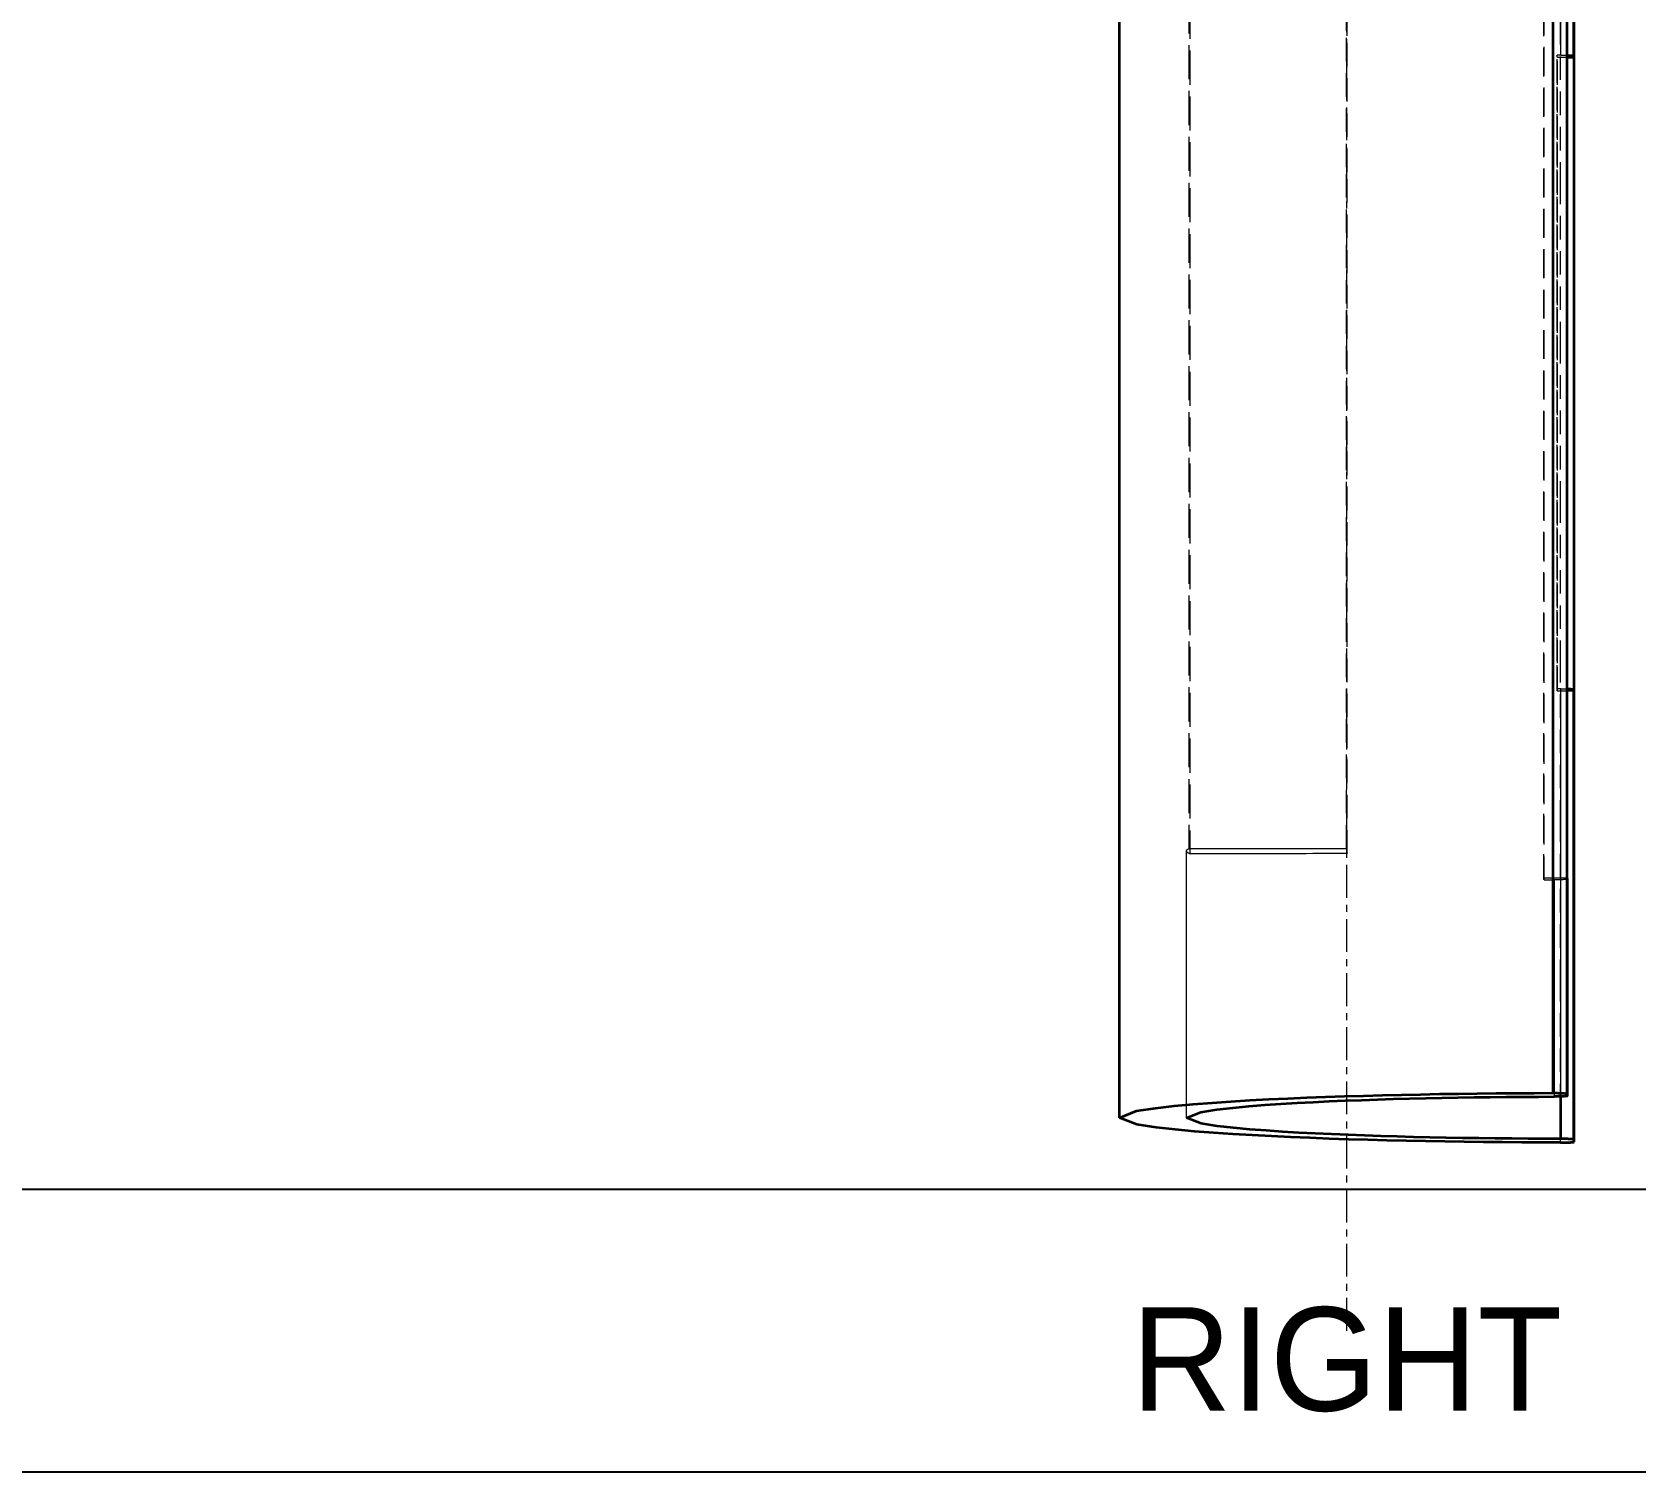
# Model space of a CAD drawing. Header units: millimetres. Extents: x 10 to 410, y 10 to 287.
# Drawn here: x 181.07 to 215.14, y 187 to 217.6 of the extents above; entities that cross this region are included whole.
import ezdxf
from ezdxf.enums import TextEntityAlignment as Align

# ---------------------------------------------------------------- set-up
doc = ezdxf.new("R2010")
doc.units = ezdxf.units.MM
doc.linetypes.add('CENTER', pattern=[1.15, 0.7, -0.15, 0.15, -0.15])
doc.linetypes.add('DASHED', pattern=[0.75, 0.5, -0.25])
for name, color, linetype, lineweight in [('CENTER', 4, 'CENTER', 13), ('HIDDEN', 8, 'DASHED', 18), ('TITLE_BLOCK', 7, 'CONTINUOUS', 25), ('VISIBLE', 7, 'CONTINUOUS', 35)]:
    doc.layers.add(name, color=color, linetype=linetype, lineweight=lineweight)

msp = doc.modelspace()

# ---------------------------------------------------------------- linework, layer by layer
at = {"layer": 'CENTER'}
msp.add_line((209, 190), (209, 273), dxfattribs=at)
at = {"layer": 'HIDDEN'}
for points in [[(213.538, 194), (213.538, 197.389), (213.538, 200.778), (213.538, 204.167), (213.538, 207.556), (213.538, 210.945), (213.538, 214.334), (213.538, 217.723), (213.538, 221.112), (213.538, 224.501), (213.538, 227.889), (213.538, 231.278), (213.538, 234.667), (213.538, 238.056), (213.538, 241.445), (213.538, 244.834), (213.538, 248.223), (213.538, 251.612), (213.538, 255.001), (213.538, 258.39), (213.538, 261.779), (213.538, 265.168), (213.538, 268.557), (213.538, 271.946)], [(208.99, 200.247), (208.99, 203.143), (208.99, 206.039), (208.99, 208.935), (208.99, 211.831), (208.99, 214.727), (208.99, 217.623), (208.99, 220.519), (208.99, 223.415), (208.99, 226.311), (208.99, 229.207), (208.99, 232.103), (208.99, 234.999), (208.99, 237.895), (208.99, 240.791), (208.99, 243.687), (208.99, 246.583), (208.99, 249.479), (208.99, 252.375), (208.99, 255.271), (208.99, 258.167), (208.99, 261.063), (208.99, 263.959), (208.99, 266.855)], [(209.006, 200.141), (209.006, 203.037), (209.006, 205.933), (209.006, 208.829), (209.006, 211.725), (209.006, 214.621), (209.006, 217.517), (209.006, 220.413), (209.006, 223.309), (209.006, 226.205), (209.006, 229.101), (209.006, 231.997), (209.006, 234.893), (209.006, 237.789), (209.006, 240.685), (209.006, 243.581), (209.006, 246.477), (209.006, 249.373), (209.006, 252.269), (209.006, 255.165), (209.006, 258.061), (209.006, 260.957), (209.006, 263.853), (209.006, 266.749)], [(205.652, 200.251), (205.652, 201.226), (205.652, 202.2), (205.652, 203.175), (205.652, 204.15), (205.652, 205.125), (205.652, 206.1), (205.652, 207.075), (205.652, 208.05), (205.652, 209.024), (205.652, 209.999), (205.652, 210.974), (205.652, 211.949), (205.652, 212.924), (205.652, 213.899), (205.652, 214.873), (205.652, 215.848), (205.652, 216.823), (205.652, 217.798), (205.652, 218.773), (205.652, 219.748), (205.652, 220.722), (205.652, 221.697), (205.652, 222.672)], [(205.669, 200.134), (205.669, 201.109), (205.669, 202.084), (205.669, 203.058), (205.669, 204.033), (205.669, 205.008), (205.669, 205.983), (205.669, 206.958), (205.669, 207.933), (205.669, 208.908), (205.669, 209.882), (205.669, 210.857), (205.669, 211.832), (205.669, 212.807), (205.669, 213.782), (205.669, 214.757), (205.669, 215.731), (205.669, 216.706), (205.669, 217.681), (205.669, 218.656), (205.669, 219.631), (205.669, 220.606), (205.669, 221.58), (205.669, 222.555)], [(213.182, 199.629), (213.182, 200.486), (213.182, 201.342), (213.182, 202.199), (213.182, 203.055), (213.182, 203.912), (213.182, 204.768), (213.182, 205.625), (213.182, 206.482), (213.182, 207.338), (213.182, 208.195), (213.182, 209.051), (213.182, 209.908), (213.182, 210.765), (213.182, 211.621), (213.182, 212.478), (213.182, 213.334), (213.182, 214.191), (213.182, 215.048), (213.182, 215.904), (213.182, 216.761), (213.182, 217.617), (213.182, 218.474), (213.182, 219.33)], [(213.189, 199.581), (213.189, 200.441), (213.189, 201.302), (213.189, 202.162), (213.189, 203.022), (213.189, 203.882), (213.189, 204.742), (213.189, 205.602), (213.189, 206.463), (213.189, 207.323), (213.189, 208.183), (213.189, 209.043), (213.189, 209.903), (213.189, 210.763), (213.189, 211.624), (213.189, 212.484), (213.189, 213.344), (213.189, 214.204), (213.189, 215.064), (213.189, 215.924), (213.189, 216.784), (213.189, 217.645), (213.189, 218.505), (213.189, 219.365)], [(213.545, 217.108), (213.545, 217.166), (213.545, 217.224), (213.545, 217.283), (213.545, 217.341), (213.545, 217.4), (213.545, 217.458), (213.545, 217.517), (213.545, 217.575), (213.545, 217.633), (213.545, 217.692), (213.545, 217.75), (213.545, 217.809), (213.545, 217.867), (213.545, 217.926), (213.545, 217.984), (213.545, 218.042), (213.545, 218.101), (213.545, 218.159), (213.545, 218.218), (213.545, 218.276), (213.545, 218.334), (213.545, 218.393), (213.545, 218.451)], [(213.464, 203.644), (213.464, 204.23), (213.464, 204.815), (213.464, 205.4), (213.464, 205.986), (213.464, 206.571), (213.464, 207.157), (213.464, 207.742), (213.464, 208.327), (213.464, 208.913), (213.464, 209.498), (213.464, 210.083), (213.464, 210.669), (213.464, 211.254), (213.464, 211.839), (213.464, 212.425), (213.464, 213.01), (213.464, 213.596), (213.464, 214.181), (213.464, 214.766), (213.464, 215.352), (213.464, 215.937), (213.464, 216.522), (213.464, 217.108)], [(213.545, 217.108), (213.541, 217.108), (213.538, 217.108), (213.534, 217.108), (213.531, 217.108), (213.527, 217.108), (213.524, 217.108), (213.52, 217.108), (213.517, 217.108), (213.513, 217.108), (213.51, 217.108), (213.506, 217.108), (213.503, 217.108), (213.499, 217.108), (213.496, 217.108), (213.492, 217.108), (213.489, 217.108), (213.485, 217.108), (213.482, 217.108), (213.478, 217.108), (213.475, 217.108), (213.471, 217.108), (213.468, 217.108), (213.464, 217.108)], [(213.471, 217.064), (213.47, 217.066), (213.47, 217.068), (213.47, 217.07), (213.469, 217.072), (213.469, 217.074), (213.469, 217.076), (213.469, 217.078), (213.468, 217.079), (213.468, 217.081), (213.468, 217.083), (213.467, 217.085), (213.467, 217.087), (213.467, 217.089), (213.467, 217.091), (213.466, 217.093), (213.466, 217.095), (213.466, 217.096), (213.466, 217.098), (213.465, 217.1), (213.465, 217.102), (213.465, 217.104), (213.464, 217.106), (213.464, 217.108)], [(213.471, 203.601), (213.471, 204.186), (213.471, 204.772), (213.471, 205.357), (213.471, 205.942), (213.471, 206.528), (213.471, 207.113), (213.471, 207.699), (213.471, 208.284), (213.471, 208.869), (213.471, 209.455), (213.471, 210.04), (213.471, 210.625), (213.471, 211.211), (213.471, 211.796), (213.471, 212.381), (213.471, 212.967), (213.471, 213.552), (213.471, 214.138), (213.471, 214.723), (213.471, 215.308), (213.471, 215.894), (213.471, 216.479), (213.471, 217.064)], [(213.471, 217.064), (213.48, 217.064), (213.489, 217.064), (213.498, 217.064), (213.507, 217.064), (213.516, 217.064), (213.525, 217.064), (213.534, 217.064), (213.543, 217.064), (213.552, 217.064), (213.561, 217.064), (213.57, 217.064), (213.579, 217.064), (213.588, 217.064), (213.597, 217.064), (213.606, 217.064), (213.615, 217.064), (213.624, 217.064), (213.633, 217.064), (213.642, 217.064), (213.652, 217.064), (213.661, 217.064), (213.67, 217.064), (213.679, 217.064)], [(213.545, 217.108), (213.55, 217.108), (213.556, 217.108), (213.562, 217.108), (213.568, 217.107), (213.574, 217.107), (213.58, 217.107), (213.585, 217.107), (213.591, 217.107), (213.597, 217.107), (213.603, 217.107), (213.609, 217.107), (213.615, 217.107), (213.62, 217.107), (213.626, 217.107), (213.632, 217.107), (213.638, 217.107), (213.644, 217.106), (213.65, 217.106), (213.655, 217.106), (213.661, 217.106), (213.667, 217.106), (213.673, 217.106), (213.679, 217.106)], [(213.545, 203.644), (213.541, 203.644), (213.538, 203.644), (213.534, 203.644), (213.531, 203.644), (213.527, 203.644), (213.524, 203.644), (213.52, 203.644), (213.517, 203.644), (213.513, 203.644), (213.51, 203.644), (213.506, 203.644), (213.503, 203.644), (213.499, 203.644), (213.496, 203.644), (213.492, 203.644), (213.489, 203.644), (213.485, 203.644), (213.482, 203.644), (213.478, 203.644), (213.475, 203.644), (213.471, 203.644), (213.468, 203.644), (213.464, 203.644)], [(213.471, 203.601), (213.47, 203.603), (213.47, 203.605), (213.47, 203.607), (213.469, 203.609), (213.469, 203.61), (213.469, 203.612), (213.469, 203.614), (213.468, 203.616), (213.468, 203.618), (213.468, 203.62), (213.467, 203.622), (213.467, 203.624), (213.467, 203.625), (213.467, 203.627), (213.466, 203.629), (213.466, 203.631), (213.466, 203.633), (213.466, 203.635), (213.465, 203.637), (213.465, 203.639), (213.465, 203.641), (213.464, 203.642), (213.464, 203.644)], [(213.471, 203.601), (213.486, 203.601), (213.501, 203.601), (213.517, 203.601), (213.532, 203.601), (213.548, 203.601), (213.563, 203.601), (213.579, 203.601), (213.594, 203.601), (213.609, 203.601), (213.625, 203.601), (213.64, 203.601), (213.656, 203.601), (213.671, 203.601), (213.687, 203.601), (213.702, 203.601), (213.717, 203.601), (213.733, 203.601), (213.748, 203.601), (213.764, 203.601), (213.779, 203.601), (213.795, 203.601), (213.81, 203.601), (213.825, 203.601)], [(213.545, 203.644), (213.55, 203.644), (213.556, 203.644), (213.562, 203.644), (213.568, 203.644), (213.574, 203.644), (213.58, 203.644), (213.585, 203.644), (213.591, 203.644), (213.597, 203.644), (213.603, 203.644), (213.609, 203.644), (213.615, 203.644), (213.62, 203.644), (213.626, 203.643), (213.632, 203.643), (213.638, 203.643), (213.644, 203.643), (213.65, 203.643), (213.655, 203.643), (213.661, 203.643), (213.667, 203.642), (213.673, 203.642), (213.679, 203.642)], [(213.545, 194.978), (213.545, 195.355), (213.545, 195.732), (213.545, 196.109), (213.545, 196.485), (213.545, 196.862), (213.545, 197.239), (213.545, 197.616), (213.545, 197.992), (213.545, 198.369), (213.545, 198.746), (213.545, 199.123), (213.545, 199.5), (213.545, 199.876), (213.545, 200.253), (213.545, 200.63), (213.545, 201.007), (213.545, 201.384), (213.545, 201.76), (213.545, 202.137), (213.545, 202.514), (213.545, 202.891), (213.545, 203.267), (213.545, 203.644)], [(205.591, 200.196), (205.591, 200.2), (205.592, 200.203), (205.593, 200.207), (205.595, 200.21), (205.597, 200.213), (205.599, 200.216), (205.602, 200.219), (205.604, 200.222), (205.607, 200.224), (205.61, 200.227), (205.613, 200.229), (205.616, 200.231), (205.619, 200.233), (205.622, 200.235), (205.625, 200.237), (205.629, 200.239), (205.632, 200.241), (205.635, 200.243), (205.639, 200.244), (205.642, 200.246), (205.645, 200.248), (205.649, 200.249), (205.652, 200.251)], [(205.669, 200.134), (205.665, 200.136), (205.661, 200.137), (205.657, 200.139), (205.653, 200.141), (205.648, 200.143), (205.644, 200.145), (205.64, 200.147), (205.636, 200.149), (205.632, 200.151), (205.628, 200.153), (205.624, 200.156), (205.62, 200.158), (205.617, 200.16), (205.613, 200.163), (205.609, 200.166), (205.606, 200.169), (205.603, 200.172), (205.6, 200.175), (205.597, 200.179), (205.595, 200.183), (205.593, 200.187), (205.591, 200.191), (205.591, 200.196)], [(205.591, 194.527), (205.591, 194.774), (205.591, 195.02), (205.591, 195.267), (205.591, 195.513), (205.591, 195.76), (205.591, 196.006), (205.591, 196.253), (205.591, 196.499), (205.591, 196.745), (205.591, 196.992), (205.591, 197.238), (205.591, 197.485), (205.591, 197.731), (205.591, 197.978), (205.591, 198.224), (205.591, 198.471), (205.591, 198.717), (205.591, 198.964), (205.591, 199.21), (205.591, 199.457), (205.591, 199.703), (205.591, 199.95), (205.591, 200.196)], [(205.652, 200.251), (205.797, 200.251), (205.942, 200.25), (206.087, 200.25), (206.232, 200.25), (206.378, 200.25), (206.523, 200.25), (206.668, 200.25), (206.813, 200.249), (206.958, 200.249), (207.103, 200.249), (207.248, 200.249), (207.393, 200.249), (207.539, 200.248), (207.684, 200.248), (207.829, 200.248), (207.974, 200.248), (208.119, 200.248), (208.264, 200.248), (208.409, 200.247), (208.554, 200.247), (208.7, 200.247), (208.845, 200.247), (208.99, 200.247)], [(209.006, 200.141), (208.86, 200.141), (208.715, 200.141), (208.57, 200.14), (208.425, 200.14), (208.28, 200.14), (208.135, 200.139), (207.99, 200.139), (207.845, 200.139), (207.7, 200.138), (207.555, 200.138), (207.41, 200.138), (207.265, 200.137), (207.12, 200.137), (206.975, 200.137), (206.83, 200.136), (206.685, 200.136), (206.54, 200.136), (206.395, 200.136), (206.25, 200.135), (206.104, 200.135), (205.959, 200.135), (205.814, 200.134), (205.669, 200.134)], [(208.99, 200.247), (208.991, 200.242), (208.991, 200.237), (208.992, 200.233), (208.993, 200.228), (208.993, 200.224), (208.994, 200.219), (208.995, 200.215), (208.995, 200.21), (208.996, 200.205), (208.997, 200.201), (208.997, 200.196), (208.998, 200.192), (208.999, 200.187), (208.999, 200.182), (209, 200.178), (209.001, 200.173), (209.001, 200.169), (209.002, 200.164), (209.003, 200.159), (209.003, 200.155), (209.004, 200.15), (209.005, 200.146), (209.006, 200.141)], [(213.182, 199.629), (213.204, 199.629), (213.225, 199.629), (213.247, 199.629), (213.268, 199.629), (213.29, 199.629), (213.312, 199.629), (213.333, 199.629), (213.355, 199.629), (213.376, 199.629), (213.398, 199.629), (213.42, 199.629), (213.441, 199.629), (213.463, 199.629), (213.484, 199.629), (213.506, 199.629), (213.528, 199.629), (213.549, 199.629), (213.571, 199.629), (213.592, 199.629), (213.614, 199.629), (213.635, 199.629), (213.657, 199.629), (213.679, 199.629)], [(213.189, 199.581), (213.189, 199.583), (213.188, 199.585), (213.188, 199.587), (213.188, 199.59), (213.187, 199.592), (213.187, 199.594), (213.187, 199.596), (213.187, 199.598), (213.186, 199.6), (213.186, 199.602), (213.186, 199.604), (213.185, 199.606), (213.185, 199.608), (213.185, 199.61), (213.184, 199.612), (213.184, 199.614), (213.184, 199.617), (213.183, 199.619), (213.183, 199.621), (213.183, 199.623), (213.183, 199.625), (213.182, 199.627), (213.182, 199.629)], [(213.189, 199.581), (213.199, 199.581), (213.208, 199.581), (213.218, 199.581), (213.228, 199.581), (213.237, 199.581), (213.247, 199.581), (213.257, 199.582), (213.266, 199.582), (213.276, 199.582), (213.286, 199.582), (213.295, 199.582), (213.305, 199.582), (213.315, 199.582), (213.324, 199.582), (213.334, 199.582), (213.344, 199.582), (213.353, 199.582), (213.363, 199.582), (213.373, 199.582), (213.382, 199.582), (213.392, 199.582), (213.402, 199.582), (213.411, 199.582)], [(213.683, 199.597), (213.673, 199.593), (213.661, 199.591), (213.649, 199.59), (213.637, 199.589), (213.625, 199.588), (213.613, 199.587), (213.602, 199.587), (213.59, 199.586), (213.578, 199.585), (213.566, 199.585), (213.554, 199.584), (213.542, 199.584), (213.53, 199.584), (213.518, 199.583), (213.506, 199.583), (213.495, 199.583), (213.483, 199.583), (213.471, 199.582), (213.459, 199.582), (213.447, 199.582), (213.435, 199.582), (213.423, 199.582), (213.411, 199.582)], [(213.411, 194.976), (213.411, 195.176), (213.411, 195.377), (213.411, 195.577), (213.411, 195.777), (213.411, 195.977), (213.411, 196.178), (213.411, 196.378), (213.411, 196.578), (213.411, 196.778), (213.411, 196.979), (213.411, 197.179), (213.411, 197.379), (213.411, 197.579), (213.411, 197.78), (213.411, 197.98), (213.411, 198.18), (213.411, 198.38), (213.411, 198.581), (213.411, 198.781), (213.411, 198.981), (213.411, 199.181), (213.411, 199.382), (213.411, 199.582)]]:
    msp.add_lwpolyline(points, dxfattribs=at)
at = {"layer": 'TITLE_BLOCK'}
msp.add_lwpolyline([(147, 187), (271, 187), (271, 193), (147, 193)], close=True, dxfattribs=at)
at = {"layer": 'VISIBLE'}
for points in [[(213.382, 195.054), (213.382, 198.443), (213.382, 201.832), (213.382, 205.221), (213.382, 208.61), (213.382, 211.999), (213.382, 215.388), (213.382, 218.777), (213.382, 222.166), (213.382, 225.555), (213.382, 228.944), (213.382, 232.333), (213.382, 235.722), (213.382, 239.111), (213.382, 242.499), (213.382, 245.888), (213.382, 249.277), (213.382, 252.666), (213.382, 256.055), (213.382, 259.444), (213.382, 262.833), (213.382, 266.222), (213.382, 269.611), (213.382, 273)], [(213.676, 195.039), (213.676, 198.428), (213.676, 201.817), (213.676, 205.206), (213.676, 208.594), (213.676, 211.983), (213.676, 215.372), (213.676, 218.761), (213.676, 222.15), (213.676, 225.539), (213.676, 228.928), (213.676, 232.317), (213.676, 235.706), (213.676, 239.095), (213.676, 242.484), (213.676, 245.873), (213.676, 249.262), (213.676, 252.651), (213.676, 256.04), (213.676, 259.429), (213.676, 262.818), (213.676, 266.207), (213.676, 269.596), (213.676, 272.985)], [(213.828, 194.016), (213.828, 197.405), (213.828, 200.794), (213.828, 204.183), (213.828, 207.572), (213.828, 210.96), (213.828, 214.349), (213.828, 217.738), (213.828, 221.127), (213.828, 224.516), (213.828, 227.905), (213.828, 231.294), (213.828, 234.683), (213.828, 238.072), (213.828, 241.461), (213.828, 244.85), (213.828, 248.239), (213.828, 251.628), (213.828, 255.017), (213.828, 258.406), (213.828, 261.795), (213.828, 265.184), (213.828, 268.573), (213.828, 271.962)], [(213.828, 194.016), (213.828, 197.405), (213.828, 200.794), (213.828, 204.182), (213.828, 207.571), (213.828, 210.96), (213.828, 214.349), (213.828, 217.738), (213.828, 221.127), (213.828, 224.516), (213.828, 227.905), (213.828, 231.294), (213.828, 234.683), (213.828, 238.072), (213.828, 241.461), (213.828, 244.85), (213.828, 248.239), (213.828, 251.628), (213.828, 255.017), (213.828, 258.406), (213.828, 261.795), (213.828, 265.184), (213.828, 268.572), (213.828, 271.961)], [(204.172, 194.527), (204.172, 195.748), (204.172, 196.968), (204.172, 198.188), (204.172, 199.409), (204.172, 200.629), (204.172, 201.85), (204.172, 203.07), (204.172, 204.291), (204.172, 205.511), (204.172, 206.731), (204.172, 207.952), (204.172, 209.172), (204.172, 210.393), (204.172, 211.613), (204.172, 212.834), (204.172, 214.054), (204.172, 215.274), (204.172, 216.495), (204.172, 217.715), (204.172, 218.936), (204.172, 220.156), (204.172, 221.377), (204.172, 222.597)], [(213.679, 199.629), (213.679, 200.485), (213.679, 201.342), (213.679, 202.198), (213.679, 203.054), (213.679, 203.91), (213.679, 204.766), (213.679, 205.623), (213.679, 206.479), (213.679, 207.335), (213.679, 208.191), (213.679, 209.047), (213.679, 209.904), (213.679, 210.76), (213.679, 211.616), (213.679, 212.472), (213.679, 213.329), (213.679, 214.185), (213.679, 215.041), (213.679, 215.897), (213.679, 216.753), (213.679, 217.61), (213.679, 218.466), (213.679, 219.322)], [(213.821, 217.092), (213.821, 217.143), (213.821, 217.193), (213.821, 217.244), (213.821, 217.294), (213.821, 217.345), (213.821, 217.395), (213.821, 217.446), (213.821, 217.496), (213.821, 217.547), (213.821, 217.597), (213.821, 217.648), (213.821, 217.699), (213.821, 217.749), (213.821, 217.8), (213.821, 217.85), (213.821, 217.901), (213.821, 217.951), (213.821, 218.002), (213.821, 218.052), (213.821, 218.103), (213.821, 218.153), (213.821, 218.204), (213.821, 218.254)], [(213.679, 217.106), (213.685, 217.105), (213.691, 217.105), (213.697, 217.105), (213.704, 217.105), (213.71, 217.104), (213.716, 217.104), (213.723, 217.104), (213.729, 217.104), (213.735, 217.103), (213.741, 217.103), (213.748, 217.102), (213.754, 217.102), (213.76, 217.102), (213.766, 217.101), (213.773, 217.101), (213.779, 217.1), (213.785, 217.1), (213.791, 217.099), (213.797, 217.098), (213.804, 217.097), (213.81, 217.096), (213.816, 217.095), (213.821, 217.092)], [(213.679, 217.064), (213.685, 217.064), (213.691, 217.064), (213.698, 217.064), (213.704, 217.064), (213.711, 217.064), (213.717, 217.064), (213.723, 217.064), (213.73, 217.064), (213.736, 217.064), (213.742, 217.064), (213.749, 217.064), (213.755, 217.064), (213.762, 217.064), (213.768, 217.064), (213.774, 217.064), (213.781, 217.064), (213.787, 217.064), (213.794, 217.064), (213.8, 217.064), (213.806, 217.064), (213.813, 217.064), (213.819, 217.064), (213.825, 217.064)], [(213.825, 217.064), (213.825, 217.066), (213.825, 217.067), (213.825, 217.068), (213.825, 217.069), (213.825, 217.07), (213.824, 217.072), (213.824, 217.073), (213.824, 217.074), (213.824, 217.075), (213.824, 217.076), (213.823, 217.078), (213.823, 217.079), (213.823, 217.08), (213.823, 217.081), (213.823, 217.082), (213.823, 217.084), (213.822, 217.085), (213.822, 217.086), (213.822, 217.087), (213.822, 217.088), (213.822, 217.09), (213.821, 217.091), (213.821, 217.092)], [(213.825, 203.601), (213.825, 204.186), (213.825, 204.772), (213.825, 205.357), (213.825, 205.943), (213.825, 206.528), (213.825, 207.113), (213.825, 207.699), (213.825, 208.284), (213.825, 208.869), (213.825, 209.455), (213.825, 210.04), (213.825, 210.625), (213.825, 211.211), (213.825, 211.796), (213.825, 212.382), (213.825, 212.967), (213.825, 213.552), (213.825, 214.138), (213.825, 214.723), (213.825, 215.308), (213.825, 215.894), (213.825, 216.479), (213.825, 217.064)], [(213.679, 203.642), (213.685, 203.642), (213.691, 203.642), (213.697, 203.642), (213.704, 203.641), (213.71, 203.641), (213.716, 203.641), (213.723, 203.64), (213.729, 203.64), (213.735, 203.64), (213.741, 203.639), (213.748, 203.639), (213.754, 203.639), (213.76, 203.638), (213.766, 203.638), (213.773, 203.637), (213.779, 203.637), (213.785, 203.636), (213.791, 203.636), (213.797, 203.635), (213.804, 203.634), (213.81, 203.633), (213.816, 203.632), (213.821, 203.629)], [(213.825, 203.601), (213.825, 203.602), (213.825, 203.604), (213.825, 203.605), (213.825, 203.606), (213.825, 203.607), (213.824, 203.608), (213.824, 203.61), (213.824, 203.611), (213.824, 203.612), (213.824, 203.613), (213.823, 203.614), (213.823, 203.616), (213.823, 203.617), (213.823, 203.618), (213.823, 203.619), (213.823, 203.62), (213.822, 203.622), (213.822, 203.623), (213.822, 203.624), (213.822, 203.625), (213.822, 203.626), (213.821, 203.628), (213.821, 203.629)], [(213.821, 194.063), (213.821, 194.479), (213.821, 194.894), (213.821, 195.31), (213.821, 195.726), (213.821, 196.142), (213.821, 196.558), (213.821, 196.974), (213.821, 197.39), (213.821, 197.806), (213.821, 198.222), (213.821, 198.638), (213.821, 199.054), (213.821, 199.47), (213.821, 199.885), (213.821, 200.301), (213.821, 200.717), (213.821, 201.133), (213.821, 201.549), (213.821, 201.965), (213.821, 202.381), (213.821, 202.797), (213.821, 203.213), (213.821, 203.629)], [(213.683, 199.598), (213.683, 199.599), (213.683, 199.6), (213.683, 199.602), (213.683, 199.603), (213.682, 199.605), (213.682, 199.606), (213.682, 199.607), (213.682, 199.609), (213.682, 199.61), (213.681, 199.611), (213.681, 199.613), (213.681, 199.614), (213.681, 199.616), (213.681, 199.617), (213.68, 199.618), (213.68, 199.62), (213.68, 199.621), (213.68, 199.622), (213.68, 199.624), (213.679, 199.625), (213.679, 199.626), (213.679, 199.628), (213.679, 199.629)], [(213.683, 199.598), (213.683, 199.598), (213.683, 199.598), (213.683, 199.598), (213.683, 199.598), (213.683, 199.598), (213.683, 199.598), (213.683, 199.598), (213.683, 199.598), (213.683, 199.598), (213.683, 199.598), (213.683, 199.598), (213.683, 199.598), (213.683, 199.598), (213.683, 199.598), (213.683, 199.598), (213.683, 199.598), (213.683, 199.598), (213.683, 199.598), (213.683, 199.598), (213.683, 199.598), (213.683, 199.598), (213.683, 199.598), (213.683, 199.598)], [(213.683, 199.598), (213.683, 199.598), (213.683, 199.598), (213.683, 199.598), (213.683, 199.598), (213.683, 199.597), (213.683, 199.597), (213.683, 199.597), (213.683, 199.597), (213.683, 199.597), (213.683, 199.597), (213.683, 199.597), (213.683, 199.597), (213.683, 199.597), (213.683, 199.597), (213.683, 199.597), (213.683, 199.597), (213.683, 199.597), (213.683, 199.597), (213.683, 199.597), (213.683, 199.597), (213.683, 199.597), (213.683, 199.597), (213.683, 199.597)], [(213.683, 194.992), (213.683, 195.192), (213.683, 195.392), (213.683, 195.593), (213.683, 195.793), (213.683, 195.993), (213.683, 196.193), (213.683, 196.394), (213.683, 196.594), (213.683, 196.794), (213.683, 196.994), (213.683, 197.195), (213.683, 197.395), (213.683, 197.595), (213.683, 197.795), (213.683, 197.996), (213.683, 198.196), (213.683, 198.396), (213.683, 198.596), (213.683, 198.797), (213.683, 198.997), (213.683, 199.197), (213.683, 199.397), (213.683, 199.598)], [(213.683, 194.992), (213.683, 195.192), (213.683, 195.392), (213.683, 195.592), (213.683, 195.793), (213.683, 195.993), (213.683, 196.193), (213.683, 196.393), (213.683, 196.594), (213.683, 196.794), (213.683, 196.994), (213.683, 197.194), (213.683, 197.395), (213.683, 197.595), (213.683, 197.795), (213.683, 197.996), (213.683, 198.196), (213.683, 198.396), (213.683, 198.596), (213.683, 198.797), (213.683, 198.997), (213.683, 199.197), (213.683, 199.397), (213.683, 199.598)], [(204.172, 194.527), (204.534, 194.671), (204.932, 194.733), (205.332, 194.779), (205.733, 194.816), (206.135, 194.847), (206.537, 194.874), (206.939, 194.898), (207.341, 194.919), (207.744, 194.938), (208.146, 194.955), (208.549, 194.97), (208.951, 194.984), (209.354, 194.996), (209.757, 195.007), (210.159, 195.016), (210.562, 195.024), (210.965, 195.032), (211.368, 195.038), (211.77, 195.043), (212.173, 195.047), (212.576, 195.051), (212.979, 195.053), (213.382, 195.054)], [(205.591, 194.527), (205.899, 194.649), (206.237, 194.702), (206.576, 194.741), (206.917, 194.773), (207.258, 194.799), (207.599, 194.822), (207.941, 194.843), (208.282, 194.861), (208.624, 194.877), (208.966, 194.891), (209.308, 194.904), (209.649, 194.916), (209.991, 194.926), (210.333, 194.935), (210.675, 194.943), (211.017, 194.95), (211.359, 194.957), (211.701, 194.962), (212.043, 194.966), (212.385, 194.97), (212.727, 194.973), (213.069, 194.975), (213.411, 194.976)], [(213.382, 195.054), (213.394, 195.054), (213.407, 195.054), (213.42, 195.054), (213.433, 195.054), (213.446, 195.054), (213.459, 195.054), (213.472, 195.054), (213.485, 195.053), (213.498, 195.053), (213.51, 195.053), (213.523, 195.052), (213.536, 195.052), (213.549, 195.052), (213.562, 195.051), (213.575, 195.051), (213.588, 195.05), (213.601, 195.049), (213.613, 195.048), (213.626, 195.047), (213.639, 195.046), (213.652, 195.045), (213.665, 195.043), (213.676, 195.039)], [(213.683, 194.992), (213.673, 194.987), (213.661, 194.986), (213.649, 194.984), (213.637, 194.983), (213.625, 194.982), (213.614, 194.981), (213.602, 194.981), (213.59, 194.98), (213.578, 194.98), (213.566, 194.979), (213.554, 194.979), (213.542, 194.978), (213.53, 194.978), (213.518, 194.977), (213.507, 194.977), (213.495, 194.977), (213.483, 194.977), (213.471, 194.977), (213.459, 194.976), (213.447, 194.976), (213.435, 194.976), (213.423, 194.976), (213.411, 194.976)], [(213.545, 194.078), (213.545, 194.117), (213.545, 194.156), (213.545, 194.196), (213.545, 194.235), (213.545, 194.274), (213.545, 194.313), (213.545, 194.352), (213.545, 194.391), (213.545, 194.43), (213.545, 194.469), (213.545, 194.509), (213.545, 194.548), (213.545, 194.587), (213.545, 194.626), (213.545, 194.665), (213.545, 194.704), (213.545, 194.743), (213.545, 194.783), (213.545, 194.822), (213.545, 194.861), (213.545, 194.9), (213.545, 194.939), (213.545, 194.978)], [(213.683, 194.992), (213.683, 194.994), (213.683, 194.996), (213.682, 194.998), (213.682, 195), (213.682, 195.002), (213.682, 195.004), (213.681, 195.006), (213.681, 195.008), (213.681, 195.01), (213.68, 195.012), (213.68, 195.014), (213.68, 195.016), (213.679, 195.018), (213.679, 195.02), (213.679, 195.022), (213.679, 195.024), (213.678, 195.026), (213.678, 195.029), (213.678, 195.031), (213.677, 195.033), (213.677, 195.035), (213.677, 195.037), (213.676, 195.039)], [(213.683, 194.992), (213.683, 194.992), (213.683, 194.992), (213.683, 194.992), (213.683, 194.992), (213.683, 194.992), (213.683, 194.992), (213.683, 194.992), (213.683, 194.992), (213.683, 194.992), (213.683, 194.992), (213.683, 194.992), (213.683, 194.992), (213.683, 194.992), (213.683, 194.992), (213.683, 194.992), (213.683, 194.992), (213.683, 194.992), (213.683, 194.992), (213.683, 194.992), (213.683, 194.992), (213.683, 194.992), (213.683, 194.992), (213.683, 194.992)], [(213.538, 194), (213.128, 194.001), (212.719, 194.003), (212.309, 194.006), (211.9, 194.01), (211.49, 194.015), (211.08, 194.021), (210.671, 194.028), (210.261, 194.036), (209.852, 194.046), (209.442, 194.056), (209.033, 194.068), (208.623, 194.082), (208.214, 194.097), (207.805, 194.114), (207.396, 194.133), (206.987, 194.154), (206.578, 194.178), (206.169, 194.205), (205.761, 194.236), (205.353, 194.274), (204.946, 194.32), (204.541, 194.382), (204.172, 194.527)], [(213.545, 194.078), (213.197, 194.079), (212.849, 194.081), (212.501, 194.083), (212.153, 194.087), (211.805, 194.091), (211.458, 194.096), (211.11, 194.102), (210.762, 194.109), (210.414, 194.117), (210.067, 194.126), (209.719, 194.137), (209.371, 194.148), (209.024, 194.161), (208.676, 194.175), (208.329, 194.192), (207.981, 194.21), (207.634, 194.23), (207.287, 194.253), (206.94, 194.28), (206.594, 194.311), (206.248, 194.351), (205.904, 194.404), (205.591, 194.527)], [(213.538, 194), (213.551, 194), (213.563, 194), (213.576, 194), (213.589, 194), (213.601, 194), (213.614, 194), (213.627, 194.001), (213.64, 194.001), (213.652, 194.001), (213.665, 194.001), (213.678, 194.002), (213.69, 194.002), (213.703, 194.003), (213.716, 194.003), (213.728, 194.004), (213.741, 194.004), (213.754, 194.005), (213.766, 194.006), (213.779, 194.007), (213.792, 194.008), (213.804, 194.009), (213.817, 194.011), (213.828, 194.016)], [(213.821, 194.063), (213.81, 194.067), (213.798, 194.069), (213.786, 194.07), (213.774, 194.071), (213.762, 194.072), (213.75, 194.073), (213.738, 194.074), (213.726, 194.074), (213.714, 194.075), (213.702, 194.075), (213.69, 194.076), (213.678, 194.076), (213.666, 194.076), (213.653, 194.077), (213.641, 194.077), (213.629, 194.077), (213.617, 194.078), (213.605, 194.078), (213.593, 194.078), (213.581, 194.078), (213.569, 194.078), (213.557, 194.078), (213.545, 194.078)], [(213.828, 194.016), (213.828, 194.018), (213.828, 194.02), (213.827, 194.022), (213.827, 194.024), (213.827, 194.026), (213.826, 194.028), (213.826, 194.03), (213.826, 194.032), (213.826, 194.034), (213.825, 194.036), (213.825, 194.038), (213.825, 194.04), (213.824, 194.042), (213.824, 194.044), (213.824, 194.046), (213.823, 194.048), (213.823, 194.05), (213.823, 194.052), (213.823, 194.054), (213.822, 194.057), (213.822, 194.059), (213.822, 194.061), (213.821, 194.063)], [(213.828, 194.016), (213.828, 194.016), (213.828, 194.016), (213.828, 194.016), (213.828, 194.016), (213.828, 194.016), (213.828, 194.016), (213.828, 194.016), (213.828, 194.016), (213.828, 194.016), (213.828, 194.016), (213.828, 194.016), (213.828, 194.016), (213.828, 194.016), (213.828, 194.016), (213.828, 194.016), (213.828, 194.016), (213.828, 194.016), (213.828, 194.016), (213.828, 194.016), (213.828, 194.016), (213.828, 194.016), (213.828, 194.016), (213.828, 194.016)]]:
    msp.add_lwpolyline(points, dxfattribs=at)

# ---------------------------------------------------------------- texts
at = {"layer": 'TITLE_BLOCK'}
msp.add_text('RIGHT', height=2.2, dxfattribs=at).set_placement((209, 189.4), align=Align.MIDDLE_CENTER)

doc.saveas('drawing.dxf')
